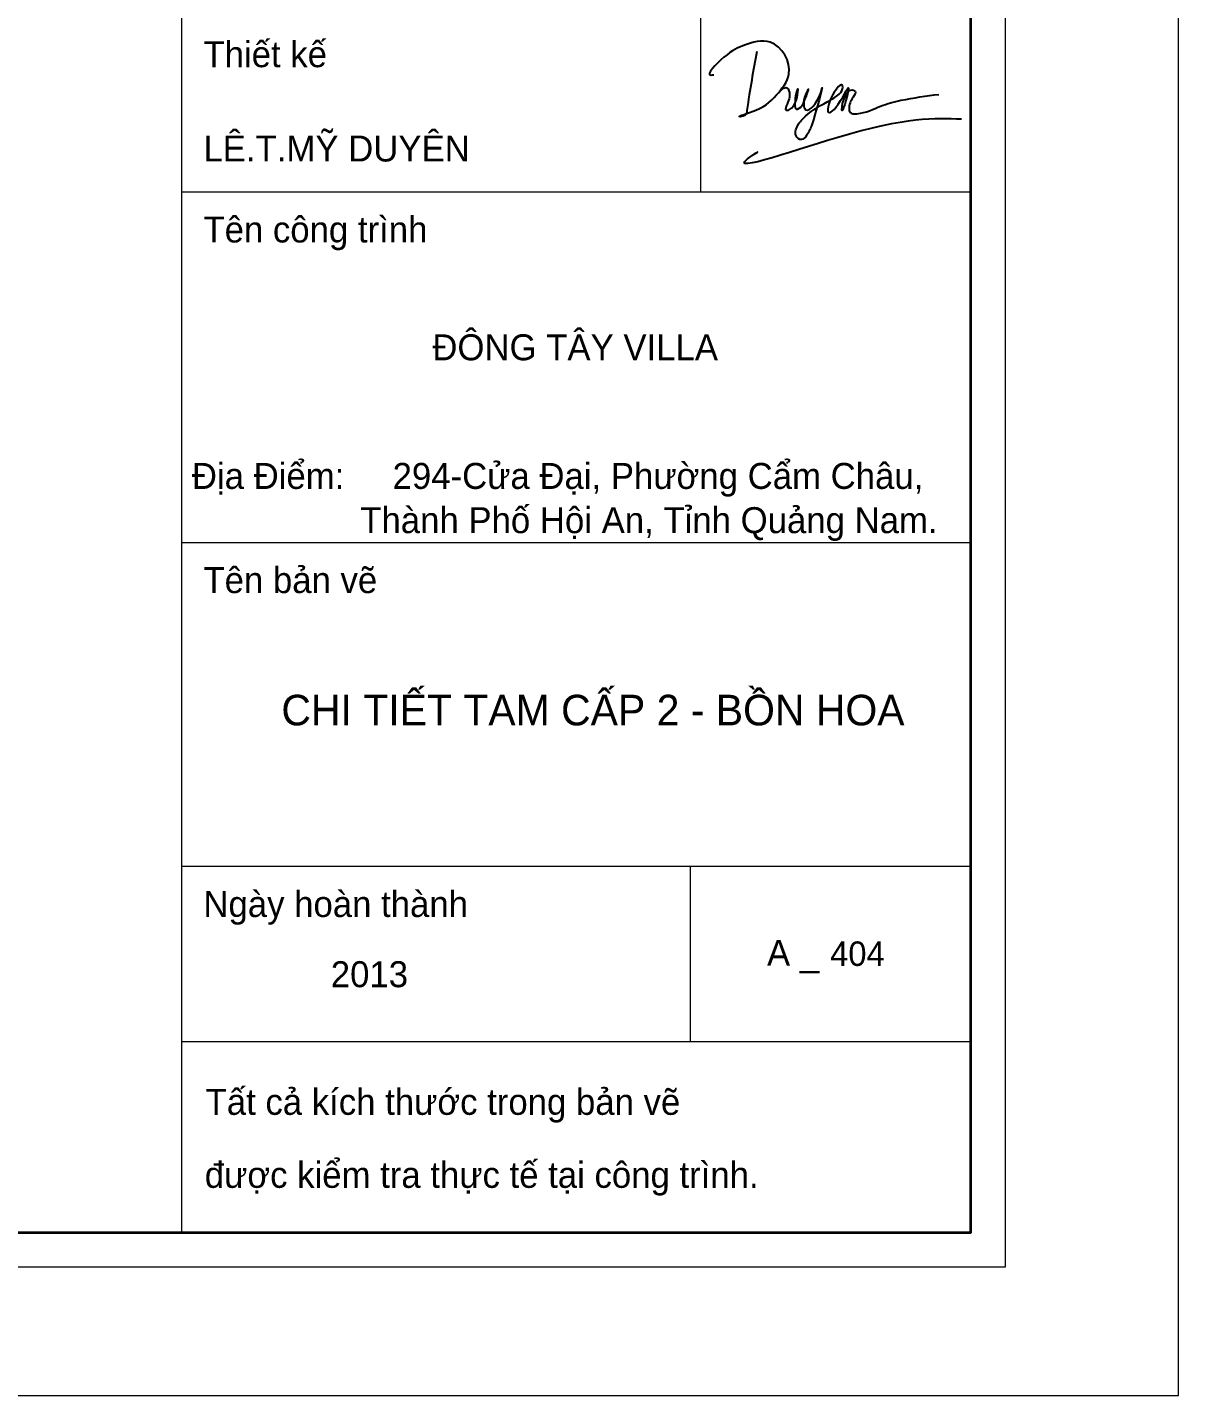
# Model space of a CAD drawing. Header units: inches. Extents: x 88947 to 296847, y 35049 to 161062.
# Drawn here: x 235097 to 237447, y 77053 to 79847 of the extents above; entities that cross this region are included whole.
import ezdxf

# ---------------------------------------------------------------- set-up
doc = ezdxf.new("R2010")
doc.units = ezdxf.units.IN
doc.header["$MEASUREMENT"] = 0
for name, color, linetype, lineweight in [('0.15', 175, 'Continuous', 20), ('A-Text', 30, 'Continuous', 9), ('A-Wall', 2, 'Continuous', 35), ('KHUNG 2', 144, 'Continuous', 18), ('NETMANH', 192, 'Continuous', 18)]:
    doc.layers.add(name, color=color, linetype=linetype, lineweight=lineweight)
doc.layers.add('text', color=2, linetype='Continuous')
doc.styles.add('FRANKO', font='VFRANKO.TTF')

# ---------------------------------------------------------------- blocks, each defined once
blk = doc.blocks.new('A$C22DF5D2D')
for points in [[(-10, 1159), (-123, 479), (-148, 421), (-212, 409), (-104, 451), (219, 660), (363, 901), (147, 1267), (-150, 1235), (-388, 1094), (-537, 889), (-506, 892)], [(255, 700), (290, 728), (339, 743), (363, 705), (341, 552), (331, 483), (357, 485), (464, 729), (431, 561), (448, 495), (513, 535), (530, 566), (588, 726), (535, 529), (559, 486), (639, 526), (747, 742), (622, 304), (565, 189), (507, 143), (444, 188), (443, 257), (521, 382), (803, 578), (926, 655), (981, 729), (981, 766), (870, 665), (831, 456), (904, 515), (1051, 736), (976, 480), (1094, 717), (1127, 703), (1105, 634), (1056, 499), (1066, 460), (1148, 442), (1421, 530), (1656, 597), (2094, 666)], [(2356, 378), (916, 165), (-61, -39), (0, 0), (-61, -39)]]:
    blk.add_spline(points, degree=3)
blk = doc.blocks.new('khung ten')
at = {"layer": '0.15', "ltscale": 0.7}
blk.add_line((301248.8, -213090.1), (305804.1, -213090.1), dxfattribs=at)
at = {"layer": 'A-Wall', "ltscale": 0.7}
blk.add_lwpolyline([(267204.1, -219099.4), (305804.1, -219099.4), (305804.1, -190799.4), (267204.1, -190799.4)], close=True, dxfattribs=at)
at = {"layer": 'KHUNG 2', "ltscale": 0.7}
for p, q in [((301248.8, -219099.4), (301248.8, -190799.4)), ((304245.9, -213090.1), (304245.9, -209040.8)), ((301248.8, -213090.1), (305804.1, -213090.1)), ((301248.8, -215114.7), (305804.1, -215114.7)), ((301248.8, -216985.6), (305804.1, -216985.6)), ((304184.5, -217997.9), (304184.5, -216985.6)), ((301248.8, -217997.9), (305804.1, -217997.9))]:
    blk.add_line(p, q, dxfattribs=at)
blk.add_lwpolyline([(267004.1, -219299.4), (306004.1, -219299.4), (306004.1, -190599.4), (267004.1, -190599.4)], close=True, dxfattribs=at)
at = {"layer": 'NETMANH', "ltscale": 0.7}
blk.add_lwpolyline([(265004.1, -220042.3), (307004.1, -220042.3), (307004.1, -190342.3), (265004.1, -190342.3)], close=True, dxfattribs=at)
at = {"layer": 'text', "linetype": 'Continuous', "xscale": 0.5, "yscale": 0.5, "zscale": 0.5}
blk.add_blockref('A$C22DF5D2D', (304572.7, -212860.3), dxfattribs=at)
at = {"layer": 'text', "linetype": 'Continuous', "style": 'FRANKO'}
for s, p in [('Thieát keá', (301372.8, -212370.5)), ('LEÂ.T.MYÕ DUYEÂN', (301372.8, -212915.1)), ('Teân coâng trình', (301372.8, -213382.8)), ('ÑOÂNG TAÂY VILLA', (302694.7, -214063.2)), ('Ñòa Ñieåm:     294-Cöûa Ñaïi, Phöôøng Caåm Chaâu, ', (301306, -214806)), ('Thaønh Phoá Hoäi An, Tænh Quaûng Nam.', (302278.5, -215061.4)), ('Teân baûn veõ ', (301372.8, -215407.4)), ('Ngaøy hoaøn thaønh', (301372.8, -217278.3)), ('A _ ', (304627.2, -217560.2)), ('2013', (302108.2, -217683.6)), ('Taát caû kích thöôùc trong baûn veõ ', (301385.4, -218420.8)), ('ñöôïc kieåm tra thöïc teá taïi coâng trình.', (301380.6, -218842.4))]:
    blk.add_text(s, height=150, dxfattribs=at).set_placement(p)

msp = doc.modelspace()

# ---------------------------------------------------------------- block references
at = {"layer": 'A-Text', "xscale": 0.3535714285681024, "yscale": 0.3535714286845177, "zscale": 0.3535714286832132}
msp.add_blockref('khung ten', (128899.4, 154854.2), dxfattribs=at)

# ---------------------------------------------------------------- texts
at = {"layer": 'text', "style": 'FRANKO'}
for s, height, p in [('CHI TIEÁT TAM CAÁP 2 - BOÀN HOA', 62.5, (235615.4, 78422.1)), ('404', 50, (236735.7, 77930.9))]:
    msp.add_text(s, height=height, dxfattribs=at).set_placement(p)

doc.saveas('drawing.dxf')
